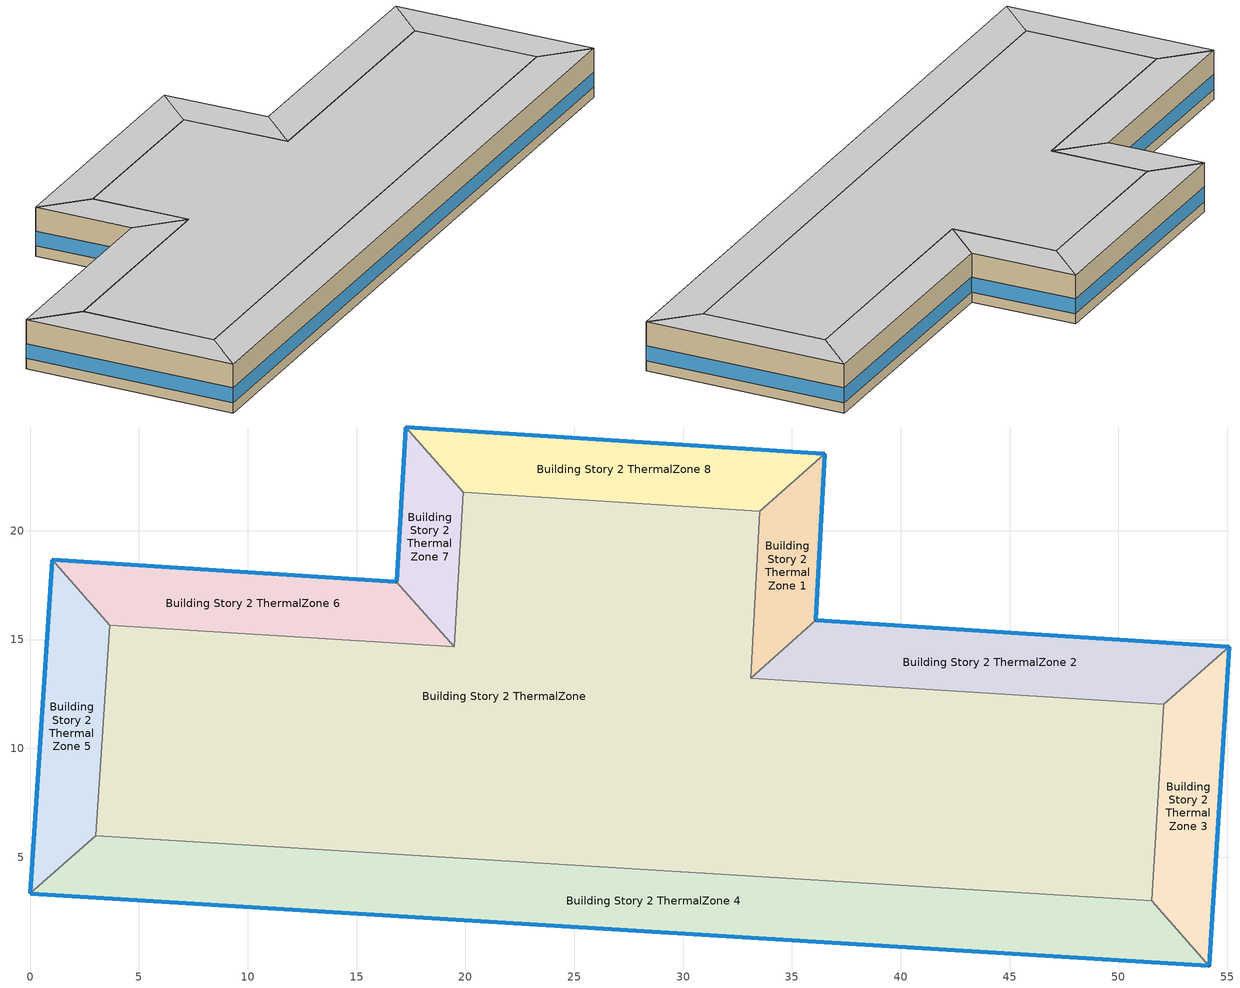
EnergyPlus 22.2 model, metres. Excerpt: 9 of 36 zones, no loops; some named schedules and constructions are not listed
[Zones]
Building Story 2 ThermalZone
 floor adiabatic (Typical Interior Ceiling): 33.52,20.89 33.1,13.23 52.1,12.02 51.53,3 3,5.98 3.65,15.65 19.48,14.66 19.9,21.77 z3.6
 wall adiabatic (Typical Interior Wall): 33.1,13.23 33.52,20.89 19.9,21.77 19.48,14.66 3.65,15.65 3,5.98 51.53,3 52.1,12.02 33.1,13.23 z3.6:7.2
 ceiling adiabatic (Typical Interior Floor): 19.9,21.77 19.48,14.66 3.65,15.65 3,5.98 51.53,3 52.1,12.02 33.1,13.23 33.52,20.89 z7.2
Building Story 2 ThermalZone 1
 floor adiabatic (Typical Interior Ceiling): 36.51,23.54 36.09,15.88 33.1,13.23 33.52,20.89 z3.6
 wall outside (Typical Insulated Steel Framed Exterior Wall R-12.99): 36.09,15.88 36.51,23.54 z3.6:7.2
 wall adiabatic (Typical Interior Wall): 36.51,23.54 33.52,20.89 33.1,13.23 36.09,15.88 z3.6:7.2
 window (U 0.55 SHGC 0.25): 36.09,15.91 36.51,23.52 z4.36:5.45
 ceiling adiabatic (Typical Interior Floor): 33.52,20.89 33.1,13.23 36.09,15.88 36.51,23.54 z7.2
Building Story 2 ThermalZone 2
 floor adiabatic (Typical Interior Ceiling): 36.09,15.88 55.1,14.66 52.1,12.02 33.1,13.23 z3.6
 wall outside (Typical Insulated Steel Framed Exterior Wall R-12.99): 55.1,14.66 36.09,15.88 z3.6:7.2
 wall adiabatic (Typical Interior Wall): 36.09,15.88 33.1,13.23 52.1,12.02 55.1,14.66 z3.6:7.2
 window (U 0.55 SHGC 0.25): 55.07,14.66 36.12,15.88 z4.36:5.44
 ceiling adiabatic (Typical Interior Floor): 33.1,13.23 52.1,12.02 55.1,14.66 36.09,15.88 z7.2
Building Story 2 ThermalZone 3
 floor adiabatic (Typical Interior Ceiling): 55.1,14.66 54.18,0 51.53,3 52.1,12.02 z3.6
 wall outside (Typical Insulated Steel Framed Exterior Wall R-12.99): 54.18,0 55.1,14.66 z3.6:7.2
 wall adiabatic (Typical Interior Wall): 55.1,14.66 52.1,12.02 51.53,3 54.18,0 z3.6:7.2
 window (U 0.55 SHGC 0.25): 54.18,0.03 55.1,14.63 z4.36:5.45
 ceiling adiabatic (Typical Interior Floor): 52.1,12.02 51.53,3 54.18,0 55.1,14.66 z7.2
Building Story 2 ThermalZone 4
 floor adiabatic (Typical Interior Ceiling): 54.18,0 0,3.33 3,5.98 51.53,3 z3.6
 wall outside (Typical Insulated Steel Framed Exterior Wall R-12.99): 0,3.33 54.18,0 z3.6:7.2
 wall adiabatic (Typical Interior Wall): 54.18,0 51.53,3 3,5.98 0,3.33 z3.6:7.2
 window (U 0.55 SHGC 0.25): 0.03,3.33 54.15,0 z4.36:5.44
 ceiling adiabatic (Typical Interior Floor): 51.53,3 3,5.98 0,3.33 54.18,0 z7.2
Building Story 2 ThermalZone 5
 floor adiabatic (Typical Interior Ceiling): 0,3.33 1,18.66 3.65,15.65 3,5.98 z3.6
 wall outside (Typical Insulated Steel Framed Exterior Wall R-12.99): 1,18.66 0,3.33 z3.6:7.2
 wall adiabatic (Typical Interior Wall): 0,3.33 3,5.98 3.65,15.65 1,18.66 z3.6:7.2
 window (U 0.55 SHGC 0.25): 1,18.63 0,3.36 z4.36:5.45
 ceiling adiabatic (Typical Interior Floor): 3,5.98 3.65,15.65 1,18.66 0,3.33 z7.2
Building Story 2 ThermalZone 6
 floor adiabatic (Typical Interior Ceiling): 1,18.66 16.83,17.66 19.48,14.66 3.65,15.65 z3.6
 wall outside (Typical Insulated Steel Framed Exterior Wall R-12.99): 16.83,17.66 1,18.66 z3.6:7.2
 wall adiabatic (Typical Interior Wall): 1,18.66 3.65,15.65 19.48,14.66 16.83,17.66 z3.6:7.2
 window (U 0.55 SHGC 0.25): 16.81,17.66 1.03,18.66 z4.36:5.45
 ceiling adiabatic (Typical Interior Ceiling): 3.65,15.65 19.48,14.66 16.83,17.66 1,18.66 z7.2
Building Story 2 ThermalZone 7
 floor adiabatic (Typical Interior Floor): 16.83,17.66 17.25,24.77 19.9,21.77 19.48,14.66 z3.6
 wall outside (Typical Insulated Steel Framed Exterior Wall R-12.99): 17.25,24.77 16.83,17.66 z3.6:7.2
 wall adiabatic (Typical Interior Wall): 16.83,17.66 19.48,14.66 19.9,21.77 17.25,24.77 z3.6:7.2
 window (U 0.55 SHGC 0.25): 17.25,24.74 16.83,17.68 z4.36:5.45
 ceiling adiabatic (Typical Interior Ceiling): 19.48,14.66 19.9,21.77 17.25,24.77 16.83,17.66 z7.2
Building Story 2 ThermalZone 8
 floor adiabatic (Typical Interior Floor): 17.25,24.77 36.51,23.54 33.52,20.89 19.9,21.77 z3.6
 wall outside (Typical Insulated Steel Framed Exterior Wall R-12.99): 36.51,23.54 17.25,24.77 z3.6:7.2
 wall adiabatic (Typical Interior Wall): 17.25,24.77 19.9,21.77 33.52,20.89 36.51,23.54 z3.6:7.2
 window (U 0.55 SHGC 0.25): 36.48,23.55 17.28,24.76 z4.36:5.44
 ceiling adiabatic (Typical Interior Ceiling): 19.9,21.77 33.52,20.89 36.51,23.54 17.25,24.77 z7.2
[SpaceList]
Story Ground Blended Space Type: Building Story 1 Space 2, Building Story 1 Space 4, Building Story 1 Space 3, Building Story 1 Space 5, Building Story 1 Space 1, Building Story 1 Space 8, Building Story 1 Space, Building Story 1 Space 7, Building Story 1 Space 6
[Lights] Zone or ZoneList or Space or SpaceList=Story Ground Blended Space Type; Design Level Calculation Method=Watts/Area; Return Air Fraction=0; Fraction Visible=0.2; Fraction Replaceable=1
Name | Schedule | Watts per Zone Floor Area {W/m2} | Fraction Radiant
Office OfficeLarge Data Center Lights 1 | OfficeLarge BLDG_LIGHT_SCH_2013 | 0.132749 | 0.7
Office OfficeLarge Main Data Center Lights 1 | OfficeLarge BLDG_LIGHT_SCH_2013 | 0.238666 | 0.7
SecondarySchool Auditorium Lights 1 | SchoolSecondary BLDG_LIGHT_SCH_2013 | 0.820262 | 0.37
SecondarySchool Cafeteria Lights 1 | SchoolSecondary BLDG_LIGHT_SCH_2013 | 0.535655 | 0.37
SecondarySchool ComputerRoom Lights 1 | SchoolSecondary BLDG_LIGHT_CLASSROOM_SCH_2013 | 1.56003 | 0.37
SecondarySchool Gym Lights 1 | SchoolSecondary BLDG_LIGHT_GYM_SCH_2013 | 1.52954 | 0.37
SecondarySchool Kitchen Lights 1 | SchoolSecondary BLDG_LIGHT_SCH_2013 | 0.343842 | 0.37
SecondarySchool Library Lights 1 | SchoolSecondary BLDG_LIGHT_LIBRARY_SCH_2013 | 1.31882 | 0.37
SecondarySchool Lobby Lights 1 | SchoolSecondary BLDG_LIGHT_LOBBYFLR1_SCH_2013 | 0.497551 | 0.37
SecondarySchool Mechanical Lights 1 | SchoolSecondary BLDG_LIGHT_MECHANICAL_SCH_2013 | 0.378666 | 0.37
SecondarySchool Office Lights 1 | SchoolSecondary BLDG_LIGHT_OFFICE_SCH_2013 | 1.55706 | 0.37
SecondarySchool Restroom Lights 1 | SchoolSecondary BLDG_LIGHT_BATH_SCH_2013 | 0.541778 | 0.37
[People] Zone or ZoneList or Space or SpaceList=Story Ground Blended Space Type; Number of People Calculation Method=People/Area; Fraction Radiant=0.3; Activity Level Schedule=SchoolSecondary ACTIVITY_SCH; Enable ASHRAE 55 Comfort Warnings=Yes; Mean Radiant Temperature Calculation Type=ZoneAveraged; Work Efficiency Schedule=Work Efficiency Schedule; Clothing Insulation Schedule=Clothing Schedule; Air Velocity Schedule=Air Velocity Schedule; Thermal Comfort Model 1 Type=Fanger
Name | Number of People Schedule | People per Floor Area {person/m2}
SecondarySchool Auditorium People 1 | SchoolSecondary BLDG_OCC_SCH_Auditorium | 0.1953
SecondarySchool Cafeteria People 1 | SchoolSecondary BLDG_OCC_SCH_Cafeteria | 0.0824085
SecondarySchool ComputerRoom People 1 | SchoolSecondary BLDG_OCC_SCH_Extend | 0.044033
SecondarySchool Gym People 1 | SchoolSecondary BLDG_OCC_SCH_Gym | 0.063731
SecondarySchool Kitchen People 1 | SchoolSecondary BLDG_OCC_SCH | 0.00432787
SecondarySchool Library People 1 | SchoolSecondary BLDG_OCC_SCH | 0.0110825
SecondarySchool Office People 1 | SchoolSecondary BLDG_OCC_SCH_Offices | 0.00701376
[ElectricEquipment] Zone or ZoneList or Space or SpaceList=Story Ground Blended Space Type; Design Level Calculation Method=Watts/Area
Name | Schedule | Watts per Zone Floor Area {W/m2} | Fraction Radiant | Fraction Latent | Fraction Lost
2 Elevator Fans | Elevator Schedule 3 | 0.0646608 | 0.5
2 Elevator Lift Motors | Elevator Schedule 1 | 33.5339 | 0 | 0 | 1
2 Elevator Lights | Elevator Schedule 2 | 0.0675662 | 0.5
Office OfficeLarge Data Center Elec Equip 1 | DataCenter_EQUIP_SCH | 3.23778 | 0.5 | 0 | 0
Office OfficeLarge Main Data Center Elec Equip 1 | DataCenter_EQUIP_SCH | 13.0975 | 0.5 | 0 | 0
SecondarySchool Auditorium Elec Equip 1 | SchoolSecondary BLDG_EQUIP_SCH_2013 | 0.598921 | 0.5 | 0 | 0
SecondarySchool Cafeteria Elec Equip 1 | SchoolSecondary KITCHEN_ELEC_EQUIP_SCH | 5.89221 | 0.5 | 0 | 0
SecondarySchool ComputerRoom Elec Equip 1 | SchoolSecondary BLDG_EQUIP_SCH_2013 | 2.33752 | 0.5 | 0 | 0
SecondarySchool Gym Elec Equip 1 | SchoolSecondary BLDG_EQUIP_SCH_2013 | 0.977208 | 0.5 | 0 | 0
SecondarySchool Kitchen Elec Equip 1 | SchoolSecondary KITCHEN_ELEC_EQUIP_SCH | 5.86805 | 0.3 | 0.25 | 0.2
SecondarySchool Library Elec Equip 1 | SchoolSecondary BLDG_EQUIP_SCH_2013 | 1.03067 | 0.5 | 0 | 0
SecondarySchool Lobby Elec Equip 1; SecondarySchool Restroom Elec Equip 1 | SchoolSecondary BLDG_EQUIP_SCH_2013 | 0.204549 | 0.5 | 0 | 0
SecondarySchool Mechanical Elec Equip 1 | SchoolSecondary BLDG_EQUIP_SCH_2013 | 0.333587 | 0.5 | 0 | 0
SecondarySchool Office Elec Equip 1 | SchoolSecondary BLDG_EQUIP_SCH_2013 | 1.40275 | 0.5 | 0 | 0
[GasEquipment]
SecondarySchool Kitchen Gas Equip 1: Zone or ZoneList or Space or SpaceList=Story Ground Blended Space Type; Schedule=SchoolSecondary KITCHEN_GAS_EQUIP_SCH; Design Level Calculation Method=Watts/Area; Power per Zone Floor Area {W/m2}=44.3139; Fraction Latent=0.1; Fraction Radiant=0.2; Fraction Lost=0.7
[ZoneInfiltration:DesignFlowRate] Zone or ZoneList or Space or SpaceList=Story Ground Blended Space Type; Schedule=Always On Discrete; Design Flow Rate Calculation Method=Flow/ExteriorArea; Constant Term Coefficient=0; Temperature Term Coefficient=0; Velocity Term Coefficient=0.224; Velocity Squared Term Coefficient=0
Name | Flow Rate per Exterior Surface Area {m3/s-m2}
SecondarySchool Auditorium A  - Story Ground Infiltration; SecondarySchool Auditorium C  - Story Ground Infiltration | 2.06687e-05
SecondarySchool Cafeteria A  - Story Ground Infiltration; SecondarySchool Cafeteria C  - Story Ground Infiltration | 1.3082e-05
SecondarySchool ComputerRoom A  - Story Ground Infiltration; SecondarySchool ComputerRoom C  - Story Ground Infiltration | 1.99715e-05
SecondarySchool Gym A  - Story Ground Infiltration; SecondarySchool Gym C  - Story Ground Infiltration | 1.31097e-05
SecondarySchool Gym A end_a - Story Ground Infiltration; SecondarySchool Gym C end_a - Story Ground Infiltration | 4.12272e-05
SecondarySchool Gym B end_a - Story Ground Infiltration; SecondarySchool Office B  - Story Ground Infiltration | 7.26875e-05
SecondarySchool Kitchen A  - Story Ground Infiltration; SecondarySchool Kitchen C  - Story Ground Infiltration | 4.51102e-06
SecondarySchool Library A  - Story Ground Infiltration; SecondarySchool Library C  - Story Ground Infiltration | 1.7593e-05
SecondarySchool Lobby A  - Story Ground Infiltration; SecondarySchool Lobby C  - Story Ground Infiltration; SecondarySchool Restroom A  - Story Ground Infiltration; SecondarySchool Restroom C  - Story Ground Infiltration | 8.77599e-06
SecondarySchool Mechanical A  - Story Ground Infiltration; SecondarySchool Mechanical C  - Story Ground Infiltration | 1.43122e-05
SecondarySchool Office A  - Story Ground Infiltration; SecondarySchool Office C  - Story Ground Infiltration | 4.28816e-05
[Schedule:Day:Interval]
SchoolSecondary BLDG_LIGHT_SCH_2013 Wkdy Day; SchoolSecondary BLDG_LIGHT_SCH_2013 Wkdy Day 2; SchoolSecondary BLDG_LIGHT_MECHANICAL_SCH_2013 Wkdy Day; SchoolSecondary BLDG_LIGHT_MECHANICAL_SCH_2013 Wkdy Day 2: No, 07:00, 0.1773, 21:00, 0.9, 24:00, 0.1773
SchoolSecondary BLDG_LIGHT_SCH_2013 Wknd Day; SchoolSecondary BLDG_LIGHT_SCH_2013 Wknd Day 1; SchoolSecondary BLDG_LIGHT_SCH_2013 Default; SchoolSecondary BLDG_LIGHT_GYM_SCH_2013 Wknd Day; SchoolSecondary BLDG_LIGHT_GYM_SCH_2013 Wknd Day 1; SchoolSecondary BLDG_LIGHT_GYM_SCH_2013 Default; SchoolSecondary BLDG_LIGHT_LIBRARY_SCH_2013 Wknd Day; SchoolSecondary BLDG_LIGHT_LIBRARY_SCH_2013 Wknd Day 1; SchoolSecondary BLDG_LIGHT_LIBRARY_SCH_2013 Default; SchoolSecondary BLDG_LIGHT_LOBBYFLR1_SCH_2013 Wknd Day; SchoolSecondary BLDG_LIGHT_LOBBYFLR1_SCH_2013 Wknd Day 1; SchoolSecondary BLDG_LIGHT_LOBBYFLR1_SCH_2013 Default; SchoolSecondary BLDG_LIGHT_MECHANICAL_SCH_2013 Wknd Day; SchoolSecondary BLDG_LIGHT_MECHANICAL_SCH_2013 Wknd Day 1; SchoolSecondary BLDG_LIGHT_MECHANICAL_SCH_2013 Default; SchoolSecondary BLDG_LIGHT_OFFICE_SCH_2013 Wknd Day; SchoolSecondary BLDG_LIGHT_OFFICE_SCH_2013 Wknd Day 1; SchoolSecondary BLDG_LIGHT_OFFICE_SCH_2013 Default; SchoolSecondary BLDG_LIGHT_BATH_SCH_2013 Wknd Day; SchoolSecondary BLDG_LIGHT_BATH_SCH_2013 Wknd Day 1; SchoolSecondary BLDG_LIGHT_BATH_SCH_2013 Default: No, 24:00, 0.1773
SchoolSecondary BLDG_LIGHT_SCH_2013 Wkdy Day 1; SchoolSecondary BLDG_LIGHT_MECHANICAL_SCH_2013 Wkdy Day 1: No, 08:00, 0.1773, 20:00, 0.5, 24:00, 0.1773
SchoolSecondary BLDG_LIGHT_SCH_2013 Summer Design Day; SchoolSecondary BLDG_LIGHT_GYM_SCH_2013 Summer Design Day; SchoolSecondary BLDG_LIGHT_LIBRARY_SCH_2013 Summer Design Day; SchoolSecondary BLDG_LIGHT_LOBBYFLR1_SCH_2013 Summer Design Day; SchoolSecondary BLDG_LIGHT_MECHANICAL_SCH_2013 Summer Design Day; SchoolSecondary BLDG_LIGHT_OFFICE_SCH_2013 Summer Design Day; SchoolSecondary BLDG_LIGHT_BATH_SCH_2013 Summer Design Day; 72 space(s) Occ Sch Summer Design Day 3; 72 space(s) Occ Sch Winter Design Day 3; 72 space(s) Occ Sch Summer Design Day 1; 72 space(s) Occ Sch Winter Design Day 1; 72 space(s) Occ Sch Summer Design Day 2; 72 space(s) Occ Sch Winter Design Day 2; DataCenter_EQUIP_SCH Wknd|Wkdy|Hol Day 3; DataCenter_EQUIP_SCH Wknd|Wkdy|Hol Day 7; DataCenter_EQUIP_SCH Wknd|Wkdy|Hol Day 11; DataCenter_EQUIP_SCH Summer Design Day: No, 24:00, 1
SchoolSecondary BLDG_LIGHT_SCH_2013 Winter Design Day; SchoolSecondary BLDG_LIGHT_GYM_SCH_2013 Winter Design Day; SchoolSecondary BLDG_LIGHT_LIBRARY_SCH_2013 Winter Design Day; SchoolSecondary BLDG_LIGHT_LOBBYFLR1_SCH_2013 Winter Design Day; SchoolSecondary BLDG_LIGHT_MECHANICAL_SCH_2013 Winter Design Day; SchoolSecondary BLDG_LIGHT_OFFICE_SCH_2013 Winter Design Day; SchoolSecondary BLDG_LIGHT_BATH_SCH_2013 Winter Design Day; SchoolSecondary BLDG_OCC_SCH_Auditorium Wknd Day; SchoolSecondary BLDG_OCC_SCH_Auditorium Wknd Day 1; SchoolSecondary BLDG_OCC_SCH_Auditorium Default; SchoolSecondary BLDG_OCC_SCH_Auditorium Winter Design Day; SchoolSecondary BLDG_OCC_SCH_Cafeteria Wknd Day; SchoolSecondary BLDG_OCC_SCH_Cafeteria Wknd Day 1; SchoolSecondary BLDG_OCC_SCH_Cafeteria Default; SchoolSecondary BLDG_OCC_SCH_Cafeteria Winter Design Day; SchoolSecondary BLDG_OCC_SCH_Extend Wknd Day; SchoolSecondary BLDG_OCC_SCH_Extend Wknd Day 1; SchoolSecondary BLDG_OCC_SCH_Extend Default; SchoolSecondary BLDG_OCC_SCH_Extend Winter Design Day; SchoolSecondary BLDG_OCC_SCH_Gym Wknd Day; SchoolSecondary BLDG_OCC_SCH_Gym Wknd Day 1; SchoolSecondary BLDG_OCC_SCH_Gym Default; SchoolSecondary BLDG_OCC_SCH_Gym Winter Design Day; SchoolSecondary BLDG_OCC_SCH_Offices Wknd Day; SchoolSecondary BLDG_OCC_SCH_Offices Wknd Day 1; SchoolSecondary BLDG_OCC_SCH_Offices Default; SchoolSecondary BLDG_OCC_SCH_Offices Winter Design Day; Schedule Day 3: No, 24:00, 0
SchoolSecondary BLDG_LIGHT_GYM_SCH_2013 Wkdy Day; SchoolSecondary BLDG_LIGHT_GYM_SCH_2013 Wkdy Day 2: No, 07:00, 0.1773, 08:00, 0.9, 21:00, 0.88182, 24:00, 0.1773
SchoolSecondary BLDG_LIGHT_GYM_SCH_2013 Wkdy Day 1: No, 08:00, 0.1773, 20:00, 0.4899, 21:00, 0.173719, 24:00, 0.1773
SchoolSecondary BLDG_LIGHT_LIBRARY_SCH_2013 Wkdy Day; SchoolSecondary BLDG_LIGHT_LIBRARY_SCH_2013 Wkdy Day 2: No, 07:00, 0.1773, 08:00, 0.9, 21:00, 0.8325, 24:00, 0.1773
SchoolSecondary BLDG_LIGHT_LIBRARY_SCH_2013 Wkdy Day 1: No, 08:00, 0.1773, 20:00, 0.4625, 21:00, 0.164002, 24:00, 0.1773
SchoolSecondary BLDG_LIGHT_LOBBYFLR1_SCH_2013 Wkdy Day; SchoolSecondary BLDG_LIGHT_LOBBYFLR1_SCH_2013 Wkdy Day 2: No, 07:00, 0.1773, 08:00, 0.9, 21:00, 0.855, 24:00, 0.1773
SchoolSecondary BLDG_LIGHT_LOBBYFLR1_SCH_2013 Wkdy Day 1: No, 08:00, 0.1773, 20:00, 0.475, 21:00, 0.168435, 24:00, 0.1773
SchoolSecondary BLDG_LIGHT_OFFICE_SCH_2013 Wkdy Day; SchoolSecondary BLDG_LIGHT_OFFICE_SCH_2013 Wkdy Day 2: No, 07:00, 0.1773, 08:00, 0.9, 21:00, 0.747958, 24:00, 0.1773
SchoolSecondary BLDG_LIGHT_OFFICE_SCH_2013 Wkdy Day 1: No, 08:00, 0.1773, 20:00, 0.415533, 21:00, 0.147348, 24:00, 0.1773
SchoolSecondary BLDG_LIGHT_BATH_SCH_2013 Wkdy Day; SchoolSecondary BLDG_LIGHT_BATH_SCH_2013 Wkdy Day 2: No, 07:00, 0.1773, 08:00, 0.9, 21:00, 0.594, 24:00, 0.1773
SchoolSecondary BLDG_LIGHT_BATH_SCH_2013 Wkdy Day 1: No, 08:00, 0.1773, 20:00, 0.33, 21:00, 0.117018, 24:00, 0.1773
SchoolSecondary BLDG_OCC_SCH_Auditorium Wkdy|SmrDsn Day; SchoolSecondary BLDG_OCC_SCH_Auditorium Wkdy|SmrDsn Day 2; SchoolSecondary BLDG_OCC_SCH_Auditorium Summer Design Day: No, 08:00, 0, 15:00, 0.25, 20:00, 0.95, 24:00, 0
SchoolSecondary BLDG_OCC_SCH_Auditorium Wkdy|SmrDsn Day 1: No, 08:00, 0, 17:00, 0.15, 19:00, 0.35, 24:00, 0
SchoolSecondary BLDG_OCC_SCH_Cafeteria Wkdy|SmrDsn Day; SchoolSecondary BLDG_OCC_SCH_Cafeteria Wkdy|SmrDsn Day 2; SchoolSecondary BLDG_OCC_SCH_Cafeteria Summer Design Day: No, 09:00, 0, 15:00, 0.95, 20:00, 0.35, 24:00, 0
SchoolSecondary BLDG_OCC_SCH_Cafeteria Wkdy|SmrDsn Day 1: No, 09:00, 0, 17:00, 0.15, 19:00, 0.35, 24:00, 0
SchoolSecondary BLDG_OCC_SCH_Extend Wkdy|SmrDsn Day; SchoolSecondary BLDG_OCC_SCH_Extend Wkdy|SmrDsn Day 2; SchoolSecondary BLDG_OCC_SCH_Extend Summer Design Day: No, 08:00, 0, 21:00, 0.95, 24:00, 0
SchoolSecondary BLDG_OCC_SCH_Extend Wkdy|SmrDsn Day 1: No, 08:00, 0, 21:00, 0.5, 24:00, 0
SchoolSecondary BLDG_OCC_SCH_Gym Wkdy|SmrDsn Day; SchoolSecondary BLDG_OCC_SCH_Gym Wkdy|SmrDsn Day 2; SchoolSecondary BLDG_OCC_SCH_Gym Summer Design Day: No, 08:00, 0, 16:00, 0.35, 21:00, 0.95, 24:00, 0
SchoolSecondary BLDG_OCC_SCH_Gym Wkdy|SmrDsn Day 1: No, 08:00, 0, 21:00, 0.35, 24:00, 0
SchoolSecondary BLDG_OCC_SCH_Offices Wkdy|SmrDsn Day; SchoolSecondary BLDG_OCC_SCH_Offices Wkdy|SmrDsn Day 2; SchoolSecondary BLDG_OCC_SCH_Offices Summer Design Day: No, 08:00, 0, 17:00, 0.95, 21:00, 0.15, 24:00, 0
SchoolSecondary BLDG_OCC_SCH_Offices Wkdy|SmrDsn Day 1: No, 08:00, 0, 17:00, 0.5, 21:00, 0.15, 24:00, 0
72 space(s) Occ Sch Thursday 19; 72 space(s) Occ Sch Friday 19; 72 space(s) Occ Sch Default 3; 72 space(s) Occ Sch Tuesday 19; 72 space(s) Occ Sch Wednesday 19; 72 space(s) Occ Sch Tuesday 18; 72 space(s) Occ Sch Wednesday 18; 72 space(s) Occ Sch Thursday 18; 72 space(s) Occ Sch Friday 18; 72 space(s) Occ Sch Monday 16; 72 space(s) Occ Sch Tuesday 16; 72 space(s) Occ Sch Wednesday 16; 72 space(s) Occ Sch Thursday 16; 72 space(s) Occ Sch Friday 16; 72 space(s) Occ Sch Monday 14; 72 space(s) Occ Sch Wednesday 15; 72 space(s) Occ Sch Thursday 15; 72 space(s) Occ Sch Friday 15; 72 space(s) Occ Sch Monday 13; 72 space(s) Occ Sch Tuesday 15; 72 space(s) Occ Sch Thursday 14; 72 space(s) Occ Sch Friday 14; 72 space(s) Occ Sch Default 2; 72 space(s) Occ Sch Tuesday 14; 72 space(s) Occ Sch Wednesday 14; 72 space(s) Occ Sch Tuesday 13; 72 space(s) Occ Sch Wednesday 13; 72 space(s) Occ Sch Thursday 13; 72 space(s) Occ Sch Friday 13; 72 space(s) Occ Sch Monday 12; 72 space(s) Occ Sch Tuesday 11; 72 space(s) Occ Sch Wednesday 11; 72 space(s) Occ Sch Thursday 11; 72 space(s) Occ Sch Friday 11; 72 space(s) Occ Sch Monday 10; 72 space(s) Occ Sch Wednesday 10; 72 space(s) Occ Sch Thursday 10; 72 space(s) Occ Sch Friday 10; 72 space(s) Occ Sch Monday 9; 72 space(s) Occ Sch Tuesday 10: No, 05:00, 0, 07:00, 1, 08:00, 1, 09:00, 1, 11:00, 0, 13:00, 1, 14:00, 0, 15:00, 1, 16:00, 1, 17:00, 1, 18:00, 1, 19:00, 0, 20:00, 1, 21:00, 1, 22:00, 1, 24:00, 0
72 space(s) Occ Sch Saturday 3; 72 space(s) Occ Sch Saturday 2: No, 05:00, 0, 06:00, 1, 07:00, 0, 08:00, 1, 11:00, 0, 12:00, 1, 16:00, 0, 17:00, 1, 18:00, 0, 19:00, 1, 24:00, 0
72 space(s) Occ Sch Sunday 3; 72 space(s) Occ Sch Sunday 2: No, 05:00, 0, 06:00, 1, 17:00, 0, 18:00, 1, 24:00, 0
72 space(s) Occ Sch Wednesday 17; 72 space(s) Occ Sch Thursday 17; 72 space(s) Occ Sch Friday 17; 72 space(s) Occ Sch Monday 15; 72 space(s) Occ Sch Tuesday 17; 72 space(s) Occ Sch Wednesday 12; 72 space(s) Occ Sch Thursday 12; 72 space(s) Occ Sch Friday 12; 72 space(s) Occ Sch Monday 11; 72 space(s) Occ Sch Tuesday 12: No, 05:00, 0, 07:00, 1, 08:00, 1, 09:00, 1, 11:00, 0, 13:00, 1, 16:00, 0, 17:00, 1, 18:00, 1, 19:00, 1, 20:00, 0, 21:00, 1, 22:00, 1, 24:00, 0
72 space(s) Occ Sch Thursday 9; 72 space(s) Occ Sch Friday 9; 72 space(s) Occ Sch Default 1; 72 space(s) Occ Sch Tuesday 9; 72 space(s) Occ Sch Wednesday 9; 72 space(s) Occ Sch Wednesday 5; 72 space(s) Occ Sch Thursday 5; 72 space(s) Occ Sch Friday 5; 72 space(s) Occ Sch Monday 5; 72 space(s) Occ Sch Tuesday 5: No, 05:00, 0, 07:00, 0.00824429, 08:00, 0.477344, 09:00, 0.0774963, 11:00, 0, 13:00, 0.0370993, 14:00, 0, 15:00, 0.086565, 16:00, 0.154168, 17:00, 0.0601833, 18:00, 0.0164886, 19:00, 0, 20:00, 0.212703, 21:00, 0.206107, 22:00, 0.00412214, 24:00, 0
72 space(s) Occ Sch Saturday 1: No, 05:00, 0, 06:00, 0.00824429, 07:00, 0, 08:00, 0.0164886, 11:00, 0, 12:00, 0.0164886, 16:00, 0, 17:00, 0.00412214, 18:00, 0, 19:00, 0.00412214, 24:00, 0
72 space(s) Occ Sch Sunday 1: No, 05:00, 0, 06:00, 0.00412214, 17:00, 0, 18:00, 0.00412214, 24:00, 0
72 space(s) Occ Sch Tuesday 8; 72 space(s) Occ Sch Wednesday 8; 72 space(s) Occ Sch Thursday 8; 72 space(s) Occ Sch Friday 8; 72 space(s) Occ Sch Monday 8; 72 space(s) Occ Sch Tuesday 6; 72 space(s) Occ Sch Wednesday 6; 72 space(s) Occ Sch Thursday 6; 72 space(s) Occ Sch Friday 6; 72 space(s) Occ Sch Monday 6: No, 05:00, 0, 07:00, 0.00824429, 08:00, 0.246504, 09:00, 0.0783207, 11:00, 0, 13:00, 0.0379237, 14:00, 0, 15:00, 0.086565, 16:00, 0.0758474, 17:00, 0.0601833, 18:00, 0.0164886, 19:00, 0, 20:00, 0.212703, 21:00, 0.206107, 22:00, 0.00412214, 24:00, 0
72 space(s) Occ Sch Wednesday 7; 72 space(s) Occ Sch Thursday 7; 72 space(s) Occ Sch Friday 7; 72 space(s) Occ Sch Monday 7; 72 space(s) Occ Sch Tuesday 7: No, 05:00, 0, 07:00, 0.00824429, 08:00, 0.204458, 09:00, 0.0123664, 11:00, 0, 13:00, 0.0370993, 16:00, 0, 17:00, 0.00164886, 18:00, 0.0164886, 19:00, 0.0964582, 20:00, 0, 21:00, 0.110473, 22:00, 0.00412214, 24:00, 0
DataCenter_EQUIP_SCH Wknd|Wkdy|Hol Day; DataCenter_EQUIP_SCH Wknd|Wkdy|Hol Day 4; DataCenter_EQUIP_SCH Wknd|Wkdy|Hol Day 8; DataCenter_EQUIP_SCH Winter Design Day 11: No, 24:00, 0.25
DataCenter_EQUIP_SCH Wknd|Wkdy|Hol Day 1; DataCenter_EQUIP_SCH Wknd|Wkdy|Hol Day 5; DataCenter_EQUIP_SCH Wknd|Wkdy|Hol Day 9: No, 24:00, 0.5
DataCenter_EQUIP_SCH Wknd|Wkdy|Hol Day 2; DataCenter_EQUIP_SCH Wknd|Wkdy|Hol Day 6; DataCenter_EQUIP_SCH Wknd|Wkdy|Hol Day 10: No, 24:00, 0.75
SchoolSecondary KITCHEN_ELEC_EQUIP_SCH Wkdy Day; SchoolSecondary KITCHEN_ELEC_EQUIP_SCH Wkdy Day 1; SchoolSecondary KITCHEN_ELEC_EQUIP_SCH Wkdy Day 2; SchoolSecondary KITCHEN_ELEC_EQUIP_SCH Summer Design Day: No, 08:00, 0.1, 10:00, 0.15, 13:00, 0.25, 15:00, 0.15, 24:00, 0.1
SchoolSecondary KITCHEN_ELEC_EQUIP_SCH Wknd Day; SchoolSecondary KITCHEN_ELEC_EQUIP_SCH Wknd Day 1; SchoolSecondary KITCHEN_ELEC_EQUIP_SCH Default; SchoolSecondary KITCHEN_ELEC_EQUIP_SCH Winter Design Day: No, 24:00, 0.1
SchoolSecondary KITCHEN_GAS_EQUIP_SCH Wkdy|SmrDsn Day; SchoolSecondary KITCHEN_GAS_EQUIP_SCH Wkdy|SmrDsn Day 1; SchoolSecondary KITCHEN_GAS_EQUIP_SCH Wkdy|SmrDsn Day 2; SchoolSecondary KITCHEN_GAS_EQUIP_SCH Summer Design Day: No, 08:00, 0.02, 10:00, 0.15, 13:00, 0.2, 15:00, 0.1, 24:00, 0.02
SchoolSecondary KITCHEN_GAS_EQUIP_SCH Wknd Day; SchoolSecondary KITCHEN_GAS_EQUIP_SCH Wknd Day 1; SchoolSecondary KITCHEN_GAS_EQUIP_SCH Default; SchoolSecondary KITCHEN_GAS_EQUIP_SCH Winter Design Day: No, 24:00, 0.02
[Schedule:Week:Daily]
SchoolSecondary BLDG_LIGHT_SCH_2013 Week Rule - Jan1-Jan3: SchoolSecondary BLDG_LIGHT_SCH_2013 Wkdy Day, SchoolSecondary BLDG_LIGHT_SCH_2013 Wkdy Day, SchoolSecondary BLDG_LIGHT_SCH_2013 Wkdy Day, SchoolSecondary BLDG_LIGHT_SCH_2013 Wkdy Day, SchoolSecondary BLDG_LIGHT_SCH_2013 Wkdy Day, SchoolSecondary BLDG_LIGHT_SCH_2013 Wkdy Day, SchoolSecondary BLDG_LIGHT_SCH_2013 Wknd Day, SchoolSecondary BLDG_LIGHT_SCH_2013 Default, SchoolSecondary BLDG_LIGHT_SCH_2013 Summer Design Day, SchoolSecondary BLDG_LIGHT_SCH_2013 Winter Design Day, SchoolSecondary BLDG_LIGHT_SCH_2013 Default, SchoolSecondary BLDG_LIGHT_SCH_2013 Default
SchoolSecondary BLDG_LIGHT_SCH_2013 Week Rule - Jan4-Jun27: SchoolSecondary BLDG_LIGHT_SCH_2013 Wknd Day, SchoolSecondary BLDG_LIGHT_SCH_2013 Wkdy Day, SchoolSecondary BLDG_LIGHT_SCH_2013 Wkdy Day, SchoolSecondary BLDG_LIGHT_SCH_2013 Wkdy Day, SchoolSecondary BLDG_LIGHT_SCH_2013 Wkdy Day, SchoolSecondary BLDG_LIGHT_SCH_2013 Wkdy Day, SchoolSecondary BLDG_LIGHT_SCH_2013 Wknd Day, SchoolSecondary BLDG_LIGHT_SCH_2013 Default, SchoolSecondary BLDG_LIGHT_SCH_2013 Summer Design Day, SchoolSecondary BLDG_LIGHT_SCH_2013 Winter Design Day, SchoolSecondary BLDG_LIGHT_SCH_2013 Default, SchoolSecondary BLDG_LIGHT_SCH_2013 Default
SchoolSecondary BLDG_LIGHT_SCH_2013 Week Rule - Jun28-Jul4: SchoolSecondary BLDG_LIGHT_SCH_2013 Wknd Day, SchoolSecondary BLDG_LIGHT_SCH_2013 Wkdy Day, SchoolSecondary BLDG_LIGHT_SCH_2013 Wkdy Day, SchoolSecondary BLDG_LIGHT_SCH_2013 Wkdy Day 1, SchoolSecondary BLDG_LIGHT_SCH_2013 Wkdy Day 1, SchoolSecondary BLDG_LIGHT_SCH_2013 Wkdy Day 1, SchoolSecondary BLDG_LIGHT_SCH_2013 Wknd Day 1, SchoolSecondary BLDG_LIGHT_SCH_2013 Default, SchoolSecondary BLDG_LIGHT_SCH_2013 Summer Design Day, SchoolSecondary BLDG_LIGHT_SCH_2013 Winter Design Day, SchoolSecondary BLDG_LIGHT_SCH_2013 Default, SchoolSecondary BLDG_LIGHT_SCH_2013 Default
SchoolSecondary BLDG_LIGHT_SCH_2013 Week Rule - Jul5-Aug29: SchoolSecondary BLDG_LIGHT_SCH_2013 Wknd Day 1, SchoolSecondary BLDG_LIGHT_SCH_2013 Wkdy Day 1, SchoolSecondary BLDG_LIGHT_SCH_2013 Wkdy Day 1, SchoolSecondary BLDG_LIGHT_SCH_2013 Wkdy Day 1, SchoolSecondary BLDG_LIGHT_SCH_2013 Wkdy Day 1, SchoolSecondary BLDG_LIGHT_SCH_2013 Wkdy Day 1, SchoolSecondary BLDG_LIGHT_SCH_2013 Wknd Day 1, SchoolSecondary BLDG_LIGHT_SCH_2013 Default, SchoolSecondary BLDG_LIGHT_SCH_2013 Summer Design Day, SchoolSecondary BLDG_LIGHT_SCH_2013 Winter Design Day, SchoolSecondary BLDG_LIGHT_SCH_2013 Default, SchoolSecondary BLDG_LIGHT_SCH_2013 Default
SchoolSecondary BLDG_LIGHT_SCH_2013 Week Rule - Aug30-Sep5: SchoolSecondary BLDG_LIGHT_SCH_2013 Wknd Day 1, SchoolSecondary BLDG_LIGHT_SCH_2013 Wkdy Day 1, SchoolSecondary BLDG_LIGHT_SCH_2013 Wkdy Day 2, SchoolSecondary BLDG_LIGHT_SCH_2013 Wkdy Day 2, SchoolSecondary BLDG_LIGHT_SCH_2013 Wkdy Day 2, SchoolSecondary BLDG_LIGHT_SCH_2013 Wkdy Day 2, SchoolSecondary BLDG_LIGHT_SCH_2013 Default, SchoolSecondary BLDG_LIGHT_SCH_2013 Default, SchoolSecondary BLDG_LIGHT_SCH_2013 Summer Design Day, SchoolSecondary BLDG_LIGHT_SCH_2013 Winter Design Day, SchoolSecondary BLDG_LIGHT_SCH_2013 Default, SchoolSecondary BLDG_LIGHT_SCH_2013 Default
SchoolSecondary BLDG_LIGHT_SCH_2013 Week Rule - Sep6-Dec31: SchoolSecondary BLDG_LIGHT_SCH_2013 Default, SchoolSecondary BLDG_LIGHT_SCH_2013 Wkdy Day 2, SchoolSecondary BLDG_LIGHT_SCH_2013 Wkdy Day 2, SchoolSecondary BLDG_LIGHT_SCH_2013 Wkdy Day 2, SchoolSecondary BLDG_LIGHT_SCH_2013 Wkdy Day 2, SchoolSecondary BLDG_LIGHT_SCH_2013 Wkdy Day 2, SchoolSecondary BLDG_LIGHT_SCH_2013 Default, SchoolSecondary BLDG_LIGHT_SCH_2013 Default, SchoolSecondary BLDG_LIGHT_SCH_2013 Summer Design Day, SchoolSecondary BLDG_LIGHT_SCH_2013 Winter Design Day, SchoolSecondary BLDG_LIGHT_SCH_2013 Default, SchoolSecondary BLDG_LIGHT_SCH_2013 Default
SchoolSecondary BLDG_LIGHT_LIBRARY_SCH_2013 Week Rule - Jan1-Jan3: SchoolSecondary BLDG_LIGHT_LIBRARY_SCH_2013 Wkdy Day, SchoolSecondary BLDG_LIGHT_LIBRARY_SCH_2013 Wkdy Day, SchoolSecondary BLDG_LIGHT_LIBRARY_SCH_2013 Wkdy Day, SchoolSecondary BLDG_LIGHT_LIBRARY_SCH_2013 Wkdy Day, SchoolSecondary BLDG_LIGHT_LIBRARY_SCH_2013 Wkdy Day, SchoolSecondary BLDG_LIGHT_LIBRARY_SCH_2013 Wkdy Day, SchoolSecondary BLDG_LIGHT_LIBRARY_SCH_2013 Wknd Day, SchoolSecondary BLDG_LIGHT_LIBRARY_SCH_2013 Default, SchoolSecondary BLDG_LIGHT_LIBRARY_SCH_2013 Summer Design Day, SchoolSecondary BLDG_LIGHT_LIBRARY_SCH_2013 Winter Design Day, SchoolSecondary BLDG_LIGHT_LIBRARY_SCH_2013 Default, SchoolSecondary BLDG_LIGHT_LIBRARY_SCH_2013 Default
SchoolSecondary BLDG_LIGHT_LIBRARY_SCH_2013 Week Rule - Jan4-Jun27: SchoolSecondary BLDG_LIGHT_LIBRARY_SCH_2013 Wknd Day, SchoolSecondary BLDG_LIGHT_LIBRARY_SCH_2013 Wkdy Day, SchoolSecondary BLDG_LIGHT_LIBRARY_SCH_2013 Wkdy Day, SchoolSecondary BLDG_LIGHT_LIBRARY_SCH_2013 Wkdy Day, SchoolSecondary BLDG_LIGHT_LIBRARY_SCH_2013 Wkdy Day, SchoolSecondary BLDG_LIGHT_LIBRARY_SCH_2013 Wkdy Day, SchoolSecondary BLDG_LIGHT_LIBRARY_SCH_2013 Wknd Day, SchoolSecondary BLDG_LIGHT_LIBRARY_SCH_2013 Default, SchoolSecondary BLDG_LIGHT_LIBRARY_SCH_2013 Summer Design Day, SchoolSecondary BLDG_LIGHT_LIBRARY_SCH_2013 Winter Design Day, SchoolSecondary BLDG_LIGHT_LIBRARY_SCH_2013 Default, SchoolSecondary BLDG_LIGHT_LIBRARY_SCH_2013 Default
SchoolSecondary BLDG_LIGHT_LIBRARY_SCH_2013 Week Rule - Jun28-Jul4: SchoolSecondary BLDG_LIGHT_LIBRARY_SCH_2013 Wknd Day, SchoolSecondary BLDG_LIGHT_LIBRARY_SCH_2013 Wkdy Day, SchoolSecondary BLDG_LIGHT_LIBRARY_SCH_2013 Wkdy Day, SchoolSecondary BLDG_LIGHT_LIBRARY_SCH_2013 Wkdy Day 1, SchoolSecondary BLDG_LIGHT_LIBRARY_SCH_2013 Wkdy Day 1, SchoolSecondary BLDG_LIGHT_LIBRARY_SCH_2013 Wkdy Day 1, SchoolSecondary BLDG_LIGHT_LIBRARY_SCH_2013 Wknd Day 1, SchoolSecondary BLDG_LIGHT_LIBRARY_SCH_2013 Default, SchoolSecondary BLDG_LIGHT_LIBRARY_SCH_2013 Summer Design Day, SchoolSecondary BLDG_LIGHT_LIBRARY_SCH_2013 Winter Design Day, SchoolSecondary BLDG_LIGHT_LIBRARY_SCH_2013 Default, SchoolSecondary BLDG_LIGHT_LIBRARY_SCH_2013 Default
SchoolSecondary BLDG_LIGHT_LIBRARY_SCH_2013 Week Rule - Jul5-Aug29: SchoolSecondary BLDG_LIGHT_LIBRARY_SCH_2013 Wknd Day 1, SchoolSecondary BLDG_LIGHT_LIBRARY_SCH_2013 Wkdy Day 1, SchoolSecondary BLDG_LIGHT_LIBRARY_SCH_2013 Wkdy Day 1, SchoolSecondary BLDG_LIGHT_LIBRARY_SCH_2013 Wkdy Day 1, SchoolSecondary BLDG_LIGHT_LIBRARY_SCH_2013 Wkdy Day 1, SchoolSecondary BLDG_LIGHT_LIBRARY_SCH_2013 Wkdy Day 1, SchoolSecondary BLDG_LIGHT_LIBRARY_SCH_2013 Wknd Day 1, SchoolSecondary BLDG_LIGHT_LIBRARY_SCH_2013 Default, SchoolSecondary BLDG_LIGHT_LIBRARY_SCH_2013 Summer Design Day, SchoolSecondary BLDG_LIGHT_LIBRARY_SCH_2013 Winter Design Day, SchoolSecondary BLDG_LIGHT_LIBRARY_SCH_2013 Default, SchoolSecondary BLDG_LIGHT_LIBRARY_SCH_2013 Default
SchoolSecondary BLDG_LIGHT_LIBRARY_SCH_2013 Week Rule - Aug30-Sep5: SchoolSecondary BLDG_LIGHT_LIBRARY_SCH_2013 Wknd Day 1, SchoolSecondary BLDG_LIGHT_LIBRARY_SCH_2013 Wkdy Day 1, SchoolSecondary BLDG_LIGHT_LIBRARY_SCH_2013 Wkdy Day 2, SchoolSecondary BLDG_LIGHT_LIBRARY_SCH_2013 Wkdy Day 2, SchoolSecondary BLDG_LIGHT_LIBRARY_SCH_2013 Wkdy Day 2, SchoolSecondary BLDG_LIGHT_LIBRARY_SCH_2013 Wkdy Day 2, SchoolSecondary BLDG_LIGHT_LIBRARY_SCH_2013 Default, SchoolSecondary BLDG_LIGHT_LIBRARY_SCH_2013 Default, SchoolSecondary BLDG_LIGHT_LIBRARY_SCH_2013 Summer Design Day, SchoolSecondary BLDG_LIGHT_LIBRARY_SCH_2013 Winter Design Day, SchoolSecondary BLDG_LIGHT_LIBRARY_SCH_2013 Default, SchoolSecondary BLDG_LIGHT_LIBRARY_SCH_2013 Default
SchoolSecondary BLDG_LIGHT_LIBRARY_SCH_2013 Week Rule - Sep6-Dec31: SchoolSecondary BLDG_LIGHT_LIBRARY_SCH_2013 Default, SchoolSecondary BLDG_LIGHT_LIBRARY_SCH_2013 Wkdy Day 2, SchoolSecondary BLDG_LIGHT_LIBRARY_SCH_2013 Wkdy Day 2, SchoolSecondary BLDG_LIGHT_LIBRARY_SCH_2013 Wkdy Day 2, SchoolSecondary BLDG_LIGHT_LIBRARY_SCH_2013 Wkdy Day 2, SchoolSecondary BLDG_LIGHT_LIBRARY_SCH_2013 Wkdy Day 2, SchoolSecondary BLDG_LIGHT_LIBRARY_SCH_2013 Default, SchoolSecondary BLDG_LIGHT_LIBRARY_SCH_2013 Default, SchoolSecondary BLDG_LIGHT_LIBRARY_SCH_2013 Summer Design Day, SchoolSecondary BLDG_LIGHT_LIBRARY_SCH_2013 Winter Design Day, SchoolSecondary BLDG_LIGHT_LIBRARY_SCH_2013 Default, SchoolSecondary BLDG_LIGHT_LIBRARY_SCH_2013 Default
SchoolSecondary BLDG_LIGHT_LOBBYFLR1_SCH_2013 Week Rule - Jan1-Jan3: SchoolSecondary BLDG_LIGHT_LOBBYFLR1_SCH_2013 Wkdy Day, SchoolSecondary BLDG_LIGHT_LOBBYFLR1_SCH_2013 Wkdy Day, SchoolSecondary BLDG_LIGHT_LOBBYFLR1_SCH_2013 Wkdy Day, SchoolSecondary BLDG_LIGHT_LOBBYFLR1_SCH_2013 Wkdy Day, SchoolSecondary BLDG_LIGHT_LOBBYFLR1_SCH_2013 Wkdy Day, SchoolSecondary BLDG_LIGHT_LOBBYFLR1_SCH_2013 Wkdy Day, SchoolSecondary BLDG_LIGHT_LOBBYFLR1_SCH_2013 Wknd Day, SchoolSecondary BLDG_LIGHT_LOBBYFLR1_SCH_2013 Default, SchoolSecondary BLDG_LIGHT_LOBBYFLR1_SCH_2013 Summer Design Day, SchoolSecondary BLDG_LIGHT_LOBBYFLR1_SCH_2013 Winter Design Day, SchoolSecondary BLDG_LIGHT_LOBBYFLR1_SCH_2013 Default, SchoolSecondary BLDG_LIGHT_LOBBYFLR1_SCH_2013 Default
SchoolSecondary BLDG_LIGHT_LOBBYFLR1_SCH_2013 Week Rule - Jan4-Jun27: SchoolSecondary BLDG_LIGHT_LOBBYFLR1_SCH_2013 Wknd Day, SchoolSecondary BLDG_LIGHT_LOBBYFLR1_SCH_2013 Wkdy Day, SchoolSecondary BLDG_LIGHT_LOBBYFLR1_SCH_2013 Wkdy Day, SchoolSecondary BLDG_LIGHT_LOBBYFLR1_SCH_2013 Wkdy Day, SchoolSecondary BLDG_LIGHT_LOBBYFLR1_SCH_2013 Wkdy Day, SchoolSecondary BLDG_LIGHT_LOBBYFLR1_SCH_2013 Wkdy Day, SchoolSecondary BLDG_LIGHT_LOBBYFLR1_SCH_2013 Wknd Day, SchoolSecondary BLDG_LIGHT_LOBBYFLR1_SCH_2013 Default, SchoolSecondary BLDG_LIGHT_LOBBYFLR1_SCH_2013 Summer Design Day, SchoolSecondary BLDG_LIGHT_LOBBYFLR1_SCH_2013 Winter Design Day, SchoolSecondary BLDG_LIGHT_LOBBYFLR1_SCH_2013 Default, SchoolSecondary BLDG_LIGHT_LOBBYFLR1_SCH_2013 Default
SchoolSecondary BLDG_LIGHT_LOBBYFLR1_SCH_2013 Week Rule - Jun28-Jul4: SchoolSecondary BLDG_LIGHT_LOBBYFLR1_SCH_2013 Wknd Day, SchoolSecondary BLDG_LIGHT_LOBBYFLR1_SCH_2013 Wkdy Day, SchoolSecondary BLDG_LIGHT_LOBBYFLR1_SCH_2013 Wkdy Day, SchoolSecondary BLDG_LIGHT_LOBBYFLR1_SCH_2013 Wkdy Day 1, SchoolSecondary BLDG_LIGHT_LOBBYFLR1_SCH_2013 Wkdy Day 1, SchoolSecondary BLDG_LIGHT_LOBBYFLR1_SCH_2013 Wkdy Day 1, SchoolSecondary BLDG_LIGHT_LOBBYFLR1_SCH_2013 Wknd Day 1, SchoolSecondary BLDG_LIGHT_LOBBYFLR1_SCH_2013 Default, SchoolSecondary BLDG_LIGHT_LOBBYFLR1_SCH_2013 Summer Design Day, SchoolSecondary BLDG_LIGHT_LOBBYFLR1_SCH_2013 Winter Design Day, SchoolSecondary BLDG_LIGHT_LOBBYFLR1_SCH_2013 Default, SchoolSecondary BLDG_LIGHT_LOBBYFLR1_SCH_2013 Default
SchoolSecondary BLDG_LIGHT_LOBBYFLR1_SCH_2013 Week Rule - Jul5-Aug29: SchoolSecondary BLDG_LIGHT_LOBBYFLR1_SCH_2013 Wknd Day 1, SchoolSecondary BLDG_LIGHT_LOBBYFLR1_SCH_2013 Wkdy Day 1, SchoolSecondary BLDG_LIGHT_LOBBYFLR1_SCH_2013 Wkdy Day 1, SchoolSecondary BLDG_LIGHT_LOBBYFLR1_SCH_2013 Wkdy Day 1, SchoolSecondary BLDG_LIGHT_LOBBYFLR1_SCH_2013 Wkdy Day 1, SchoolSecondary BLDG_LIGHT_LOBBYFLR1_SCH_2013 Wkdy Day 1, SchoolSecondary BLDG_LIGHT_LOBBYFLR1_SCH_2013 Wknd Day 1, SchoolSecondary BLDG_LIGHT_LOBBYFLR1_SCH_2013 Default, SchoolSecondary BLDG_LIGHT_LOBBYFLR1_SCH_2013 Summer Design Day, SchoolSecondary BLDG_LIGHT_LOBBYFLR1_SCH_2013 Winter Design Day, SchoolSecondary BLDG_LIGHT_LOBBYFLR1_SCH_2013 Default, SchoolSecondary BLDG_LIGHT_LOBBYFLR1_SCH_2013 Default
SchoolSecondary BLDG_LIGHT_LOBBYFLR1_SCH_2013 Week Rule - Aug30-Sep5: SchoolSecondary BLDG_LIGHT_LOBBYFLR1_SCH_2013 Wknd Day 1, SchoolSecondary BLDG_LIGHT_LOBBYFLR1_SCH_2013 Wkdy Day 1, SchoolSecondary BLDG_LIGHT_LOBBYFLR1_SCH_2013 Wkdy Day 2, SchoolSecondary BLDG_LIGHT_LOBBYFLR1_SCH_2013 Wkdy Day 2, SchoolSecondary BLDG_LIGHT_LOBBYFLR1_SCH_2013 Wkdy Day 2, SchoolSecondary BLDG_LIGHT_LOBBYFLR1_SCH_2013 Wkdy Day 2, SchoolSecondary BLDG_LIGHT_LOBBYFLR1_SCH_2013 Default, SchoolSecondary BLDG_LIGHT_LOBBYFLR1_SCH_2013 Default, SchoolSecondary BLDG_LIGHT_LOBBYFLR1_SCH_2013 Summer Design Day, SchoolSecondary BLDG_LIGHT_LOBBYFLR1_SCH_2013 Winter Design Day, SchoolSecondary BLDG_LIGHT_LOBBYFLR1_SCH_2013 Default, SchoolSecondary BLDG_LIGHT_LOBBYFLR1_SCH_2013 Default
SchoolSecondary BLDG_LIGHT_LOBBYFLR1_SCH_2013 Week Rule - Sep6-Dec31: SchoolSecondary BLDG_LIGHT_LOBBYFLR1_SCH_2013 Default, SchoolSecondary BLDG_LIGHT_LOBBYFLR1_SCH_2013 Wkdy Day 2, SchoolSecondary BLDG_LIGHT_LOBBYFLR1_SCH_2013 Wkdy Day 2, SchoolSecondary BLDG_LIGHT_LOBBYFLR1_SCH_2013 Wkdy Day 2, SchoolSecondary BLDG_LIGHT_LOBBYFLR1_SCH_2013 Wkdy Day 2, SchoolSecondary BLDG_LIGHT_LOBBYFLR1_SCH_2013 Wkdy Day 2, SchoolSecondary BLDG_LIGHT_LOBBYFLR1_SCH_2013 Default, SchoolSecondary BLDG_LIGHT_LOBBYFLR1_SCH_2013 Default, SchoolSecondary BLDG_LIGHT_LOBBYFLR1_SCH_2013 Summer Design Day, SchoolSecondary BLDG_LIGHT_LOBBYFLR1_SCH_2013 Winter Design Day, SchoolSecondary BLDG_LIGHT_LOBBYFLR1_SCH_2013 Default, SchoolSecondary BLDG_LIGHT_LOBBYFLR1_SCH_2013 Default
SchoolSecondary BLDG_LIGHT_MECHANICAL_SCH_2013 Week Rule - Jan1-Jan3: SchoolSecondary BLDG_LIGHT_MECHANICAL_SCH_2013 Wkdy Day, SchoolSecondary BLDG_LIGHT_MECHANICAL_SCH_2013 Wkdy Day, SchoolSecondary BLDG_LIGHT_MECHANICAL_SCH_2013 Wkdy Day, SchoolSecondary BLDG_LIGHT_MECHANICAL_SCH_2013 Wkdy Day, SchoolSecondary BLDG_LIGHT_MECHANICAL_SCH_2013 Wkdy Day, SchoolSecondary BLDG_LIGHT_MECHANICAL_SCH_2013 Wkdy Day, SchoolSecondary BLDG_LIGHT_MECHANICAL_SCH_2013 Wknd Day, SchoolSecondary BLDG_LIGHT_MECHANICAL_SCH_2013 Default, SchoolSecondary BLDG_LIGHT_MECHANICAL_SCH_2013 Summer Design Day, SchoolSecondary BLDG_LIGHT_MECHANICAL_SCH_2013 Winter Design Day, SchoolSecondary BLDG_LIGHT_MECHANICAL_SCH_2013 Default, SchoolSecondary BLDG_LIGHT_MECHANICAL_SCH_2013 Default
SchoolSecondary BLDG_LIGHT_MECHANICAL_SCH_2013 Week Rule - Jan4-Jun27: SchoolSecondary BLDG_LIGHT_MECHANICAL_SCH_2013 Wknd Day, SchoolSecondary BLDG_LIGHT_MECHANICAL_SCH_2013 Wkdy Day, SchoolSecondary BLDG_LIGHT_MECHANICAL_SCH_2013 Wkdy Day, SchoolSecondary BLDG_LIGHT_MECHANICAL_SCH_2013 Wkdy Day, SchoolSecondary BLDG_LIGHT_MECHANICAL_SCH_2013 Wkdy Day, SchoolSecondary BLDG_LIGHT_MECHANICAL_SCH_2013 Wkdy Day, SchoolSecondary BLDG_LIGHT_MECHANICAL_SCH_2013 Wknd Day, SchoolSecondary BLDG_LIGHT_MECHANICAL_SCH_2013 Default, SchoolSecondary BLDG_LIGHT_MECHANICAL_SCH_2013 Summer Design Day, SchoolSecondary BLDG_LIGHT_MECHANICAL_SCH_2013 Winter Design Day, SchoolSecondary BLDG_LIGHT_MECHANICAL_SCH_2013 Default, SchoolSecondary BLDG_LIGHT_MECHANICAL_SCH_2013 Default
SchoolSecondary BLDG_LIGHT_MECHANICAL_SCH_2013 Week Rule - Jun28-Jul4: SchoolSecondary BLDG_LIGHT_MECHANICAL_SCH_2013 Wknd Day, SchoolSecondary BLDG_LIGHT_MECHANICAL_SCH_2013 Wkdy Day, SchoolSecondary BLDG_LIGHT_MECHANICAL_SCH_2013 Wkdy Day, SchoolSecondary BLDG_LIGHT_MECHANICAL_SCH_2013 Wkdy Day 1, SchoolSecondary BLDG_LIGHT_MECHANICAL_SCH_2013 Wkdy Day 1, SchoolSecondary BLDG_LIGHT_MECHANICAL_SCH_2013 Wkdy Day 1, SchoolSecondary BLDG_LIGHT_MECHANICAL_SCH_2013 Wknd Day 1, SchoolSecondary BLDG_LIGHT_MECHANICAL_SCH_2013 Default, SchoolSecondary BLDG_LIGHT_MECHANICAL_SCH_2013 Summer Design Day, SchoolSecondary BLDG_LIGHT_MECHANICAL_SCH_2013 Winter Design Day, SchoolSecondary BLDG_LIGHT_MECHANICAL_SCH_2013 Default, SchoolSecondary BLDG_LIGHT_MECHANICAL_SCH_2013 Default
SchoolSecondary BLDG_LIGHT_MECHANICAL_SCH_2013 Week Rule - Jul5-Aug29: SchoolSecondary BLDG_LIGHT_MECHANICAL_SCH_2013 Wknd Day 1, SchoolSecondary BLDG_LIGHT_MECHANICAL_SCH_2013 Wkdy Day 1, SchoolSecondary BLDG_LIGHT_MECHANICAL_SCH_2013 Wkdy Day 1, SchoolSecondary BLDG_LIGHT_MECHANICAL_SCH_2013 Wkdy Day 1, SchoolSecondary BLDG_LIGHT_MECHANICAL_SCH_2013 Wkdy Day 1, SchoolSecondary BLDG_LIGHT_MECHANICAL_SCH_2013 Wkdy Day 1, SchoolSecondary BLDG_LIGHT_MECHANICAL_SCH_2013 Wknd Day 1, SchoolSecondary BLDG_LIGHT_MECHANICAL_SCH_2013 Default, SchoolSecondary BLDG_LIGHT_MECHANICAL_SCH_2013 Summer Design Day, SchoolSecondary BLDG_LIGHT_MECHANICAL_SCH_2013 Winter Design Day, SchoolSecondary BLDG_LIGHT_MECHANICAL_SCH_2013 Default, SchoolSecondary BLDG_LIGHT_MECHANICAL_SCH_2013 Default
SchoolSecondary BLDG_LIGHT_MECHANICAL_SCH_2013 Week Rule - Aug30-Sep5: SchoolSecondary BLDG_LIGHT_MECHANICAL_SCH_2013 Wknd Day 1, SchoolSecondary BLDG_LIGHT_MECHANICAL_SCH_2013 Wkdy Day 1, SchoolSecondary BLDG_LIGHT_MECHANICAL_SCH_2013 Wkdy Day 2, SchoolSecondary BLDG_LIGHT_MECHANICAL_SCH_2013 Wkdy Day 2, SchoolSecondary BLDG_LIGHT_MECHANICAL_SCH_2013 Wkdy Day 2, SchoolSecondary BLDG_LIGHT_MECHANICAL_SCH_2013 Wkdy Day 2, SchoolSecondary BLDG_LIGHT_MECHANICAL_SCH_2013 Default, SchoolSecondary BLDG_LIGHT_MECHANICAL_SCH_2013 Default, SchoolSecondary BLDG_LIGHT_MECHANICAL_SCH_2013 Summer Design Day, SchoolSecondary BLDG_LIGHT_MECHANICAL_SCH_2013 Winter Design Day, SchoolSecondary BLDG_LIGHT_MECHANICAL_SCH_2013 Default, SchoolSecondary BLDG_LIGHT_MECHANICAL_SCH_2013 Default
SchoolSecondary BLDG_LIGHT_MECHANICAL_SCH_2013 Week Rule - Sep6-Dec31: SchoolSecondary BLDG_LIGHT_MECHANICAL_SCH_2013 Default, SchoolSecondary BLDG_LIGHT_MECHANICAL_SCH_2013 Wkdy Day 2, SchoolSecondary BLDG_LIGHT_MECHANICAL_SCH_2013 Wkdy Day 2, SchoolSecondary BLDG_LIGHT_MECHANICAL_SCH_2013 Wkdy Day 2, SchoolSecondary BLDG_LIGHT_MECHANICAL_SCH_2013 Wkdy Day 2, SchoolSecondary BLDG_LIGHT_MECHANICAL_SCH_2013 Wkdy Day 2, SchoolSecondary BLDG_LIGHT_MECHANICAL_SCH_2013 Default, SchoolSecondary BLDG_LIGHT_MECHANICAL_SCH_2013 Default, SchoolSecondary BLDG_LIGHT_MECHANICAL_SCH_2013 Summer Design Day, SchoolSecondary BLDG_LIGHT_MECHANICAL_SCH_2013 Winter Design Day, SchoolSecondary BLDG_LIGHT_MECHANICAL_SCH_2013 Default, SchoolSecondary BLDG_LIGHT_MECHANICAL_SCH_2013 Default
SchoolSecondary BLDG_LIGHT_OFFICE_SCH_2013 Week Rule - Jan1-Jan3: SchoolSecondary BLDG_LIGHT_OFFICE_SCH_2013 Wkdy Day, SchoolSecondary BLDG_LIGHT_OFFICE_SCH_2013 Wkdy Day, SchoolSecondary BLDG_LIGHT_OFFICE_SCH_2013 Wkdy Day, SchoolSecondary BLDG_LIGHT_OFFICE_SCH_2013 Wkdy Day, SchoolSecondary BLDG_LIGHT_OFFICE_SCH_2013 Wkdy Day, SchoolSecondary BLDG_LIGHT_OFFICE_SCH_2013 Wkdy Day, SchoolSecondary BLDG_LIGHT_OFFICE_SCH_2013 Wknd Day, SchoolSecondary BLDG_LIGHT_OFFICE_SCH_2013 Default, SchoolSecondary BLDG_LIGHT_OFFICE_SCH_2013 Summer Design Day, SchoolSecondary BLDG_LIGHT_OFFICE_SCH_2013 Winter Design Day, SchoolSecondary BLDG_LIGHT_OFFICE_SCH_2013 Default, SchoolSecondary BLDG_LIGHT_OFFICE_SCH_2013 Default
SchoolSecondary BLDG_LIGHT_OFFICE_SCH_2013 Week Rule - Jan4-Jun27: SchoolSecondary BLDG_LIGHT_OFFICE_SCH_2013 Wknd Day, SchoolSecondary BLDG_LIGHT_OFFICE_SCH_2013 Wkdy Day, SchoolSecondary BLDG_LIGHT_OFFICE_SCH_2013 Wkdy Day, SchoolSecondary BLDG_LIGHT_OFFICE_SCH_2013 Wkdy Day, SchoolSecondary BLDG_LIGHT_OFFICE_SCH_2013 Wkdy Day, SchoolSecondary BLDG_LIGHT_OFFICE_SCH_2013 Wkdy Day, SchoolSecondary BLDG_LIGHT_OFFICE_SCH_2013 Wknd Day, SchoolSecondary BLDG_LIGHT_OFFICE_SCH_2013 Default, SchoolSecondary BLDG_LIGHT_OFFICE_SCH_2013 Summer Design Day, SchoolSecondary BLDG_LIGHT_OFFICE_SCH_2013 Winter Design Day, SchoolSecondary BLDG_LIGHT_OFFICE_SCH_2013 Default, SchoolSecondary BLDG_LIGHT_OFFICE_SCH_2013 Default
SchoolSecondary BLDG_LIGHT_OFFICE_SCH_2013 Week Rule - Jun28-Jul4: SchoolSecondary BLDG_LIGHT_OFFICE_SCH_2013 Wknd Day, SchoolSecondary BLDG_LIGHT_OFFICE_SCH_2013 Wkdy Day, SchoolSecondary BLDG_LIGHT_OFFICE_SCH_2013 Wkdy Day, SchoolSecondary BLDG_LIGHT_OFFICE_SCH_2013 Wkdy Day 1, SchoolSecondary BLDG_LIGHT_OFFICE_SCH_2013 Wkdy Day 1, SchoolSecondary BLDG_LIGHT_OFFICE_SCH_2013 Wkdy Day 1, SchoolSecondary BLDG_LIGHT_OFFICE_SCH_2013 Wknd Day 1, SchoolSecondary BLDG_LIGHT_OFFICE_SCH_2013 Default, SchoolSecondary BLDG_LIGHT_OFFICE_SCH_2013 Summer Design Day, SchoolSecondary BLDG_LIGHT_OFFICE_SCH_2013 Winter Design Day, SchoolSecondary BLDG_LIGHT_OFFICE_SCH_2013 Default, SchoolSecondary BLDG_LIGHT_OFFICE_SCH_2013 Default
